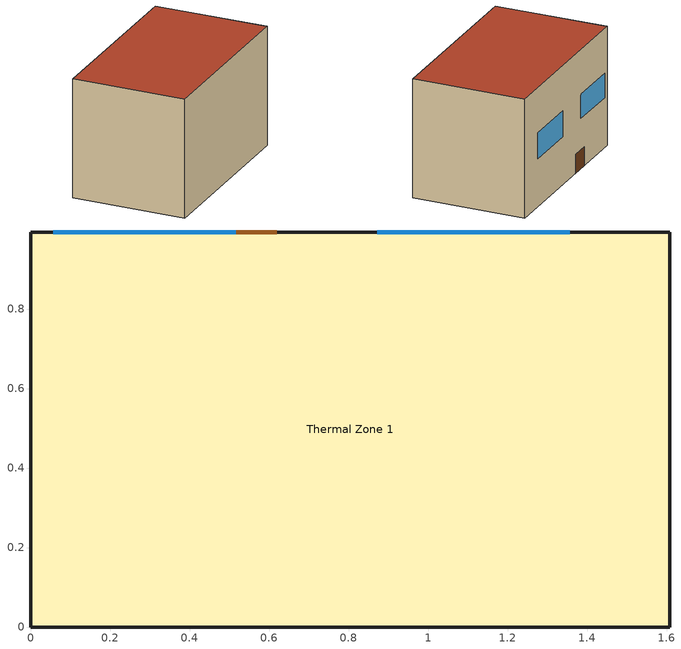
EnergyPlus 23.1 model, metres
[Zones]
Thermal Zone 1
 floor ground (ExtSlabCarpet 4in ClimateZone 1-8): 1.61,0.99 1.61,0 0,0 0,0.99 z0
 wall outside (ASHRAE 189.1-2009 ExtWall Mass ClimateZone 5): 1.61,0 1.61,0.99 0,0.99 0,0 1.61,0 z0:1.04
 window (ASHRAE 189.1-2009 ExtWindow ClimateZone 4-5): 1.36,0.99 0.87,0.99 z0.42:0.65; 0.52,0.99 0.06,0.99 z0.44:0.65
 door (Exterior Door): 0.62,0.99 0.45,0.99 z0:0.17
 roof outside (ASHRAE 189.1-2009 ExtRoof IEAD ClimateZone 2-5): 1.61,0 1.61,0.99 0,0.99 0,0 z1.04
[Building]
Building 1
[Site:Location]
Beijing_Beijing_CHN Design_Conditions: Latitude {deg}=39.8; Longitude {deg}=116.47; Time Zone {hr}=8; Elevation {m}=31.3
[SizingPeriod:DesignDay] Day of Month=21; Dry-Bulb Temperature Range Modifier Type=DefaultMultipliers; Barometric Pressure {Pa}=100950; Rain Indicator=No; Snow Indicator=No; Daylight Saving Time Indicator=No
Name | Month | Day Type | Maximum Dry-Bulb Temperature {C} | Daily Dry-Bulb Temperature Range {deltaC} | Humidity Condition Type | Wetbulb or DewPoint at Maximum Dry-Bulb {C} | Wind Speed {m/s} | Wind Direction {deg} | Solar Model Indicator | Sky Clearness | ASHRAE Clear Sky Optical Depth for Beam Irradiance (taub) | ASHRAE Clear Sky Optical Depth for Diffuse Irradiance (taud) | Enthalpy at Maximum Dry-Bulb {J/kg}
Beijing Ann Htg 99.6% Condns DB | 1 | WinterDesignDay | -11 | 0 | Wetbulb | -11 | 2.7 | 0 | ASHRAEClearSky | 0
Beijing Ann Htg 99% Condns DB | 1 | WinterDesignDay | -9.1 | 0 | Wetbulb | -9.1 | 2.7 | 0 | ASHRAEClearSky | 0
Beijing Ann Hum_n 99.6% Condns DP=>MCDB | 1 | WinterDesignDay | -4.3 | 0 | Dewpoint | -28.2 | 2.7 | 0 | ASHRAEClearSky | 0
Beijing Ann Hum_n 99% Condns DP=>MCDB | 1 | WinterDesignDay | -3.8 | 0 | Dewpoint | -25.9 | 2.7 | 0 | ASHRAEClearSky | 0
Beijing Ann Htg Wind 99.6% Condns WS=>MCDB | 1 | WinterDesignDay | -2.7 | 0 | Wetbulb | -2.7 | 12.2 | 0 | ASHRAEClearSky | 0
Beijing Ann Htg Wind 99% Condns WS=>MCDB | 1 | WinterDesignDay | -3.4 | 0 | Wetbulb | -3.4 | 10.6 | 0 | ASHRAEClearSky | 0
Beijing Ann Clg .4% Condns DB=>MWB | 7 | SummerDesignDay | 35 | 9 | Wetbulb | 22 | 3.5 | 180 | ASHRAETau |  | 0.626 | 1.707
Beijing Ann Clg 1% Condns DB=>MWB | 7 | SummerDesignDay | 33.2 | 9 | Wetbulb | 22.5 | 3.5 | 180 | ASHRAETau |  | 0.626 | 1.707
Beijing Ann Clg 2% Condns DB=>MWB | 7 | SummerDesignDay | 32 | 9 | Wetbulb | 22.4 | 3.5 | 180 | ASHRAETau |  | 0.626 | 1.707
Beijing Ann Clg .4% Condns WB=>MDB | 7 | SummerDesignDay | 30.5 | 9 | Wetbulb | 27 | 3.5 | 180 | ASHRAETau |  | 0.626 | 1.707
Beijing Ann Clg 1% Condns WB=>MDB | 7 | SummerDesignDay | 29.4 | 9 | Wetbulb | 26.1 | 3.5 | 180 | ASHRAETau |  | 0.626 | 1.707
Beijing Ann Clg 2% Condns WB=>MDB | 7 | SummerDesignDay | 28.7 | 9 | Wetbulb | 25.3 | 3.5 | 180 | ASHRAETau |  | 0.626 | 1.707
Beijing Ann Clg .4% Condns DP=>MDB | 7 | SummerDesignDay | 29 | 9 | Dewpoint | 26.1 | 3.5 | 180 | ASHRAETau |  | 0.626 | 1.707
Beijing Ann Clg 1% Condns DP=>MDB | 7 | SummerDesignDay | 28.1 | 9 | Dewpoint | 25.1 | 3.5 | 180 | ASHRAETau |  | 0.626 | 1.707
Beijing Ann Clg 2% Condns DP=>MDB | 7 | SummerDesignDay | 27.3 | 9 | Dewpoint | 24.2 | 3.5 | 180 | ASHRAETau |  | 0.626 | 1.707
Beijing Ann Clg .4% Condns Enth=>MDB | 7 | SummerDesignDay | 30.2 | 9 | Enthalpy |  | 3.5 | 180 | ASHRAETau |  | 0.626 | 1.707 | 86400
Beijing Ann Clg 1% Condns Enth=>MDB | 7 | SummerDesignDay | 29.2 | 9 | Enthalpy |  | 3.5 | 180 | ASHRAETau |  | 0.626 | 1.707 | 81800
Beijing Ann Clg 2% Condns Enth=>MDB | 7 | SummerDesignDay | 28.6 | 9 | Enthalpy |  | 3.5 | 180 | ASHRAETau |  | 0.626 | 1.707 | 78000
[Material] Thermal Absorptance=0.9
Name | Roughness | Thickness {m} | Conductivity {W/m-K} | Density {kg/m3} | Specific Heat {J/kg-K} | Solar Absorptance | Visible Absorptance
1/2IN Gypsum | Smooth | 0.0127 | 0.16 | 784.9 | 830 | 0.4 | 0.4
1IN Stucco | Smooth | 0.0253 | 0.6918 | 1858 | 837 | 0.92 | 0.92
8IN Concrete HW | MediumRough | 0.2033 | 1.7296 | 2243 | 837 | 0.65 | 0.65
F08 Metal surface | Smooth | 0.0008 | 45.28 | 7824 | 500 | 0.7 | 0.7
I01 25mm insulation board | MediumRough | 0.0254 | 0.03 | 43 | 1210 | 0.6 | 0.6
MAT-CC05 4 HW CONCRETE | Rough | 0.1016 | 1.311 | 2240 | 836.8 | 0.85 | 0.85
Metal Decking | MediumSmooth | 0.0015 | 45.006 | 7680 | 418.4 | 0.6 | 0.6
Roof Insulation [21] | MediumRough | 0.2105 | 0.049 | 265 | 836.8 | 0.7 | 0.7
Roof Membrane | VeryRough | 0.0095 | 0.16 | 1121.29 | 1460 | 0.7 | 0.7
Wall Insulation [40] | MediumRough | 0.0794 | 0.0432 | 91 | 837 | 0.5 | 0.5
[Material:NoMass]
CP02 CARPET PAD: Roughness=Smooth; Thermal Resistance {m2-K/W}=0.1; Thermal Absorptance=0.9; Solar Absorptance=0.8; Visible Absorptance=0.8
[WindowMaterial:Glazing]
Theoretical Glass [207]: Optical Data Type=SpectralAverage; Thickness {m}=0.003; Solar Transmittance at Normal Incidence=0.3311; Front Side Solar Reflectance at Normal Incidence=0.6189; Back Side Solar Reflectance at Normal Incidence=0; Visible Transmittance at Normal Incidence=0.44; Front Side Visible Reflectance at Normal Incidence=0.51; Back Side Visible Reflectance at Normal Incidence=0; Infrared Transmittance at Normal Incidence=0; Front Side Infrared Hemispherical Emissivity=0.9; Back Side Infrared Hemispherical Emissivity=0.9; Conductivity {W/m-K}=0.0133; Dirt Correction Factor for Solar and Visible Transmittance=1; Solar Diffusing=No
[Construction]
ASHRAE 189.1-2009 ExtRoof IEAD ClimateZone 2-5: Roof Membrane, Roof Insulation [21], Metal Decking
ASHRAE 189.1-2009 ExtWall Mass ClimateZone 5: 1IN Stucco, 8IN Concrete HW, Wall Insulation [40], 1/2IN Gypsum
ASHRAE 189.1-2009 ExtWindow ClimateZone 4-5: Theoretical Glass [207]
Exterior Door: F08 Metal surface, I01 25mm insulation board
ExtSlabCarpet 4in ClimateZone 1-8: MAT-CC05 4 HW CONCRETE, CP02 CARPET PAD
[Space]
Space 1: Zone=Thermal Zone 1; Space Type=189.1-2009 - Office - OpenOffice - CZ4-8
[SpaceList]
189.1-2009 - Office - OpenOffice - CZ4-8: Space 1
[Zone]
Thermal Zone 1: Multiplier=1; Part of Total Floor Area=Yes
[People]
189.1-2009 - Office - OpenOffice - CZ4-8 People: Zone or ZoneList or Space or SpaceList=189.1-2009 - Office - OpenOffice - CZ4-8; Number of People Schedule=Office Work Occ; Number of People Calculation Method=People/Area; People per Floor Area {person/m2}=0.0565105; Fraction Radiant=0.3; Activity Level Schedule=Office Activity
[Lights]
189.1-2009 - Office - OpenOffice - CZ4-8 Lights: Zone or ZoneList or Space or SpaceList=189.1-2009 - Office - OpenOffice - CZ4-8; Schedule=Office Bldg Light; Design Level Calculation Method=Watts/Area; Watts per Zone Floor Area {W/m2}=10.6563
[ElectricEquipment]
189.1-2009 - Office - OpenOffice - CZ4-8 Electric Equipment: Zone or ZoneList or Space or SpaceList=189.1-2009 - Office - OpenOffice - CZ4-8; Schedule=Office Bldg Equip; Design Level Calculation Method=Watts/Area; Watts per Zone Floor Area {W/m2}=7.64238
[ZoneInfiltration:DesignFlowRate]
189.1-2009 - Office - OpenOffice - CZ4-8 Infiltration: Zone or ZoneList or Space or SpaceList=189.1-2009 - Office - OpenOffice - CZ4-8; Schedule=Office Infil Quarter On; Design Flow Rate Calculation Method=Flow/ExteriorArea; Flow Rate per Exterior Surface Area {m3/s-m2}=0.000226568
[Schedule:Day:Interval]
Office Bldg Light Default Schedule: No, 05:00, 0.05, 07:00, 0.1, 08:00, 0.3, 17:00, 0.9, 18:00, 0.7, 20:00, 0.5, 22:00, 0.3, 23:00, 0.1, 24:00, 0.05
Office Bldg Light Rule 2 Day Schedule: No, 06:00, 0.05, 08:00, 0.1, 14:00, 0.5, 17:00, 0.15, 24:00, 0.05
Office Bldg Light Rule 1 Day Schedule: No, 24:00, 0.05
Office Bldg Light Summer Design Day; Office Bldg Equip Summer Design Day; Office Infil Quarter On Rule 1 Day Schedule: No, 24:00, 1
Office Bldg Light Winter Design Day; Office Bldg Occ Rule 1 Day Schedule; Office Bldg Occ Winter Design Day; Office Bldg Equip Winter Design Day: No, 24:00, 0
Office Bldg Occ Default Schedule: No, 06:00, 0, 07:00, 0.1, 08:00, 0.2, 12:00, 0.85, 13:00, 0.5, 17:00, 0.85, 18:00, 0.7, 20:00, 0.4, 22:00, 0.1, 24:00, 0.05
Office Bldg Occ Rule 2 Day Schedule: No, 06:00, 0, 08:00, 0.1, 14:00, 0.4, 17:00, 0.1, 24:00, 0
Office Bldg Occ Summer Design Day: No, 06:00, 0, 22:00, 1, 24:00, 0.05
Office Activity Default Schedule; Office Activity Summer Design Day; Office Activity Winter Design Day: No, 24:00, 132
Office Bldg Equip Default Schedule: No, 08:00, 0.4, 12:00, 0.9, 13:00, 0.8, 17:00, 0.9, 18:00, 0.8, 20:00, 0.6, 22:00, 0.5, 24:00, 0.4
Office Bldg Equip Rule 2 Day Schedule: No, 06:00, 0.3, 08:00, 0.4, 14:00, 0.5, 17:00, 0.35, 24:00, 0.3
Office Bldg Equip Rule 1 Day Schedule: No, 24:00, 0.3
Office Infil Quarter On Default Schedule; Office Infil Quarter On Summer Design Day: No, 06:00, 1, 22:00, 0.25, 24:00, 1
Office Infil Quarter On Rule 2 Day Schedule; Office Infil Quarter On Winter Design Day: No, 06:00, 1, 18:00, 0.25, 24:00, 1
[Schedule:Week:Daily]
Office Bldg Light Week Rule - Jan1-Jan3: Office Bldg Light Default Schedule, Office Bldg Light Default Schedule, Office Bldg Light Default Schedule, Office Bldg Light Default Schedule, Office Bldg Light Default Schedule, Office Bldg Light Default Schedule, Office Bldg Light Rule 2 Day Schedule, Office Bldg Light Default Schedule, Office Bldg Light Summer Design Day, Office Bldg Light Winter Design Day, Office Bldg Light Default Schedule, Office Bldg Light Default Schedule
Office Bldg Light Week Rule - Jan4-Dec31: Office Bldg Light Rule 1 Day Schedule, Office Bldg Light Default Schedule, Office Bldg Light Default Schedule, Office Bldg Light Default Schedule, Office Bldg Light Default Schedule, Office Bldg Light Default Schedule, Office Bldg Light Rule 2 Day Schedule, Office Bldg Light Default Schedule, Office Bldg Light Summer Design Day, Office Bldg Light Winter Design Day, Office Bldg Light Default Schedule, Office Bldg Light Default Schedule
Office Work Occ Week Rule - Jan1-Jan3: Office Bldg Occ Default Schedule, Office Bldg Occ Default Schedule, Office Bldg Occ Default Schedule, Office Bldg Occ Default Schedule, Office Bldg Occ Default Schedule, Office Bldg Occ Default Schedule, Office Bldg Occ Rule 2 Day Schedule, Office Bldg Occ Default Schedule, Office Bldg Occ Summer Design Day, Office Bldg Occ Winter Design Day, Office Bldg Occ Default Schedule, Office Bldg Occ Default Schedule
Office Work Occ Week Rule - Jan4-Dec31: Office Bldg Occ Rule 1 Day Schedule, Office Bldg Occ Default Schedule, Office Bldg Occ Default Schedule, Office Bldg Occ Default Schedule, Office Bldg Occ Default Schedule, Office Bldg Occ Default Schedule, Office Bldg Occ Rule 2 Day Schedule, Office Bldg Occ Default Schedule, Office Bldg Occ Summer Design Day, Office Bldg Occ Winter Design Day, Office Bldg Occ Default Schedule, Office Bldg Occ Default Schedule
Office Activity Week Rule - Jan1-Dec31: Office Activity Default Schedule, Office Activity Default Schedule, Office Activity Default Schedule, Office Activity Default Schedule, Office Activity Default Schedule, Office Activity Default Schedule, Office Activity Default Schedule, Office Activity Default Schedule, Office Activity Summer Design Day, Office Activity Winter Design Day, Office Activity Default Schedule, Office Activity Default Schedule
Office Bldg Equip Week Rule - Jan1-Jan3: Office Bldg Equip Default Schedule, Office Bldg Equip Default Schedule, Office Bldg Equip Default Schedule, Office Bldg Equip Default Schedule, Office Bldg Equip Default Schedule, Office Bldg Equip Default Schedule, Office Bldg Equip Rule 2 Day Schedule, Office Bldg Equip Default Schedule, Office Bldg Equip Summer Design Day, Office Bldg Equip Winter Design Day, Office Bldg Equip Default Schedule, Office Bldg Equip Default Schedule
Office Bldg Equip Week Rule - Jan4-Dec31: Office Bldg Equip Rule 1 Day Schedule, Office Bldg Equip Default Schedule, Office Bldg Equip Default Schedule, Office Bldg Equip Default Schedule, Office Bldg Equip Default Schedule, Office Bldg Equip Default Schedule, Office Bldg Equip Rule 2 Day Schedule, Office Bldg Equip Default Schedule, Office Bldg Equip Summer Design Day, Office Bldg Equip Winter Design Day, Office Bldg Equip Default Schedule, Office Bldg Equip Default Schedule
Office Infil Quarter On Week Rule - Jan1-Jan3: Office Infil Quarter On Default Schedule, Office Infil Quarter On Default Schedule, Office Infil Quarter On Default Schedule, Office Infil Quarter On Default Schedule, Office Infil Quarter On Default Schedule, Office Infil Quarter On Default Schedule, Office Infil Quarter On Rule 2 Day Schedule, Office Infil Quarter On Default Schedule, Office Infil Quarter On Summer Design Day, Office Infil Quarter On Winter Design Day, Office Infil Quarter On Default Schedule, Office Infil Quarter On Default Schedule
Office Infil Quarter On Week Rule - Jan4-Dec31: Office Infil Quarter On Rule 1 Day Schedule, Office Infil Quarter On Default Schedule, Office Infil Quarter On Default Schedule, Office Infil Quarter On Default Schedule, Office Infil Quarter On Default Schedule, Office Infil Quarter On Default Schedule, Office Infil Quarter On Rule 2 Day Schedule, Office Infil Quarter On Default Schedule, Office Infil Quarter On Summer Design Day, Office Infil Quarter On Winter Design Day, Office Infil Quarter On Default Schedule, Office Infil Quarter On Default Schedule
[Schedule:Year]
Office Bldg Light: Office Bldg Light Week Rule - Jan1-Jan3, 1, 1, 1, 3, Office Bldg Light Week Rule - Jan4-Dec31, 1, 4, 12, 31
Office Work Occ: Office Work Occ Week Rule - Jan1-Jan3, 1, 1, 1, 3, Office Work Occ Week Rule - Jan4-Dec31, 1, 4, 12, 31
Office Activity: Office Activity Week Rule - Jan1-Dec31, 1, 1, 12, 31
Office Bldg Equip: Office Bldg Equip Week Rule - Jan1-Jan3, 1, 1, 1, 3, Office Bldg Equip Week Rule - Jan4-Dec31, 1, 4, 12, 31
Office Infil Quarter On: Office Infil Quarter On Week Rule - Jan1-Jan3, 1, 1, 1, 3, Office Infil Quarter On Week Rule - Jan4-Dec31, 1, 4, 12, 31
